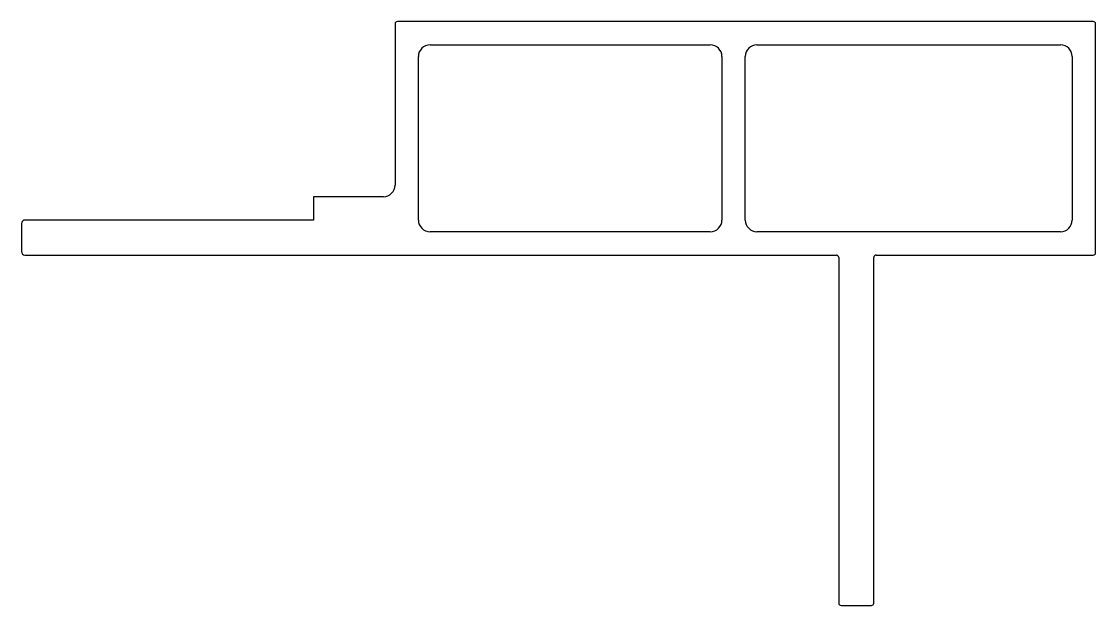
# Model space of a CAD drawing. Extents: x 1548.3 to 1640.3, y 2120 to 2170.
import ezdxf

# ---------------------------------------------------------------- set-up
doc = ezdxf.new("R2010")
doc.units = 0
doc.layers.get('0').update_dxf_attribs({"linetype": 'CONTINUOUS'})

msp = doc.modelspace()

# ---------------------------------------------------------------- linework, layer by layer
for p, q in [((1580.308, 2169.812), (1580.308, 2156.012)), ((1640.108, 2170.012), (1580.508, 2170.012)), ((1640.308, 2150.212), (1640.308, 2169.812)), ((1583.308, 2168.012), (1583.308, 2168.012)), ((1583.308, 2168.012), (1607.308, 2168.012)), ((1611.308, 2168.012), (1611.308, 2168.012)), ((1611.308, 2168.012), (1637.308, 2168.012)), ((1582.308, 2153.012), (1582.308, 2167.012)), ((1608.308, 2167.012), (1608.308, 2167.012)), ((1608.308, 2167.012), (1608.308, 2153.012)), ((1610.308, 2153.012), (1610.308, 2167.012)), ((1638.308, 2167.012), (1638.308, 2167.012)), ((1638.308, 2167.012), (1638.308, 2153.012)), ((1579.308, 2155.012), (1573.308, 2155.012)), ((1573.308, 2155.012), (1573.308, 2153.012)), ((1579.308, 2155.012), (1579.308, 2155.012)), ((1573.308, 2153.012), (1548.608, 2153.012)), ((1582.308, 2153.012), (1582.308, 2153.012)), ((1610.308, 2153.012), (1610.308, 2153.012)), ((1548.308, 2152.712), (1548.308, 2150.312)), ((1607.308, 2152.012), (1583.308, 2152.012)), ((1607.308, 2152.012), (1607.308, 2152.012)), ((1637.308, 2152.012), (1611.308, 2152.012)), ((1637.308, 2152.012), (1637.308, 2152.012)), ((1548.608, 2150.012), (1618.108, 2150.012)), ((1618.308, 2149.812), (1618.308, 2149.812)), ((1618.308, 2149.812), (1618.308, 2120.212)), ((1621.308, 2120.212), (1621.308, 2149.812)), ((1621.508, 2150.012), (1621.508, 2150.012)), ((1621.508, 2150.012), (1640.108, 2150.012)), ((1618.508, 2120.012), (1621.108, 2120.012))]:
    msp.add_line(p, q)
for centre, radius, start, end in [((1580.508, 2169.812), 0.2, 89.99998, 180), ((1640.108, 2169.812), 0.2, 359.99994, 90), ((1583.308, 2167.012), 1, 90, 180), ((1607.308, 2167.012), 1, 0, 90), ((1611.308, 2167.012), 1, 90, 180), ((1637.308, 2167.012), 1, 0, 90), ((1579.308, 2156.012), 1, 270, 359.99992), ((1548.608, 2152.712), 0.3, 90, 180.00039), ((1583.308, 2153.012), 1, 180, 270), ((1607.308, 2153.012), 1, 270, 360), ((1611.308, 2153.012), 1, 180, 270), ((1637.308, 2153.012), 1, 270, 360), ((1548.608, 2150.312), 0.3, 180.00039, 269.99997), ((1640.108, 2150.212), 0.2, 270, 360), ((1618.108, 2149.812), 0.2, 0, 89.99998), ((1621.508, 2149.812), 0.2, 90, 179.99996), ((1618.508, 2120.212), 0.2, 180, 270), ((1621.108, 2120.212), 0.2, 269.99958, 360)]:
    msp.add_arc(centre, radius, start, end)

doc.saveas('drawing.dxf')
